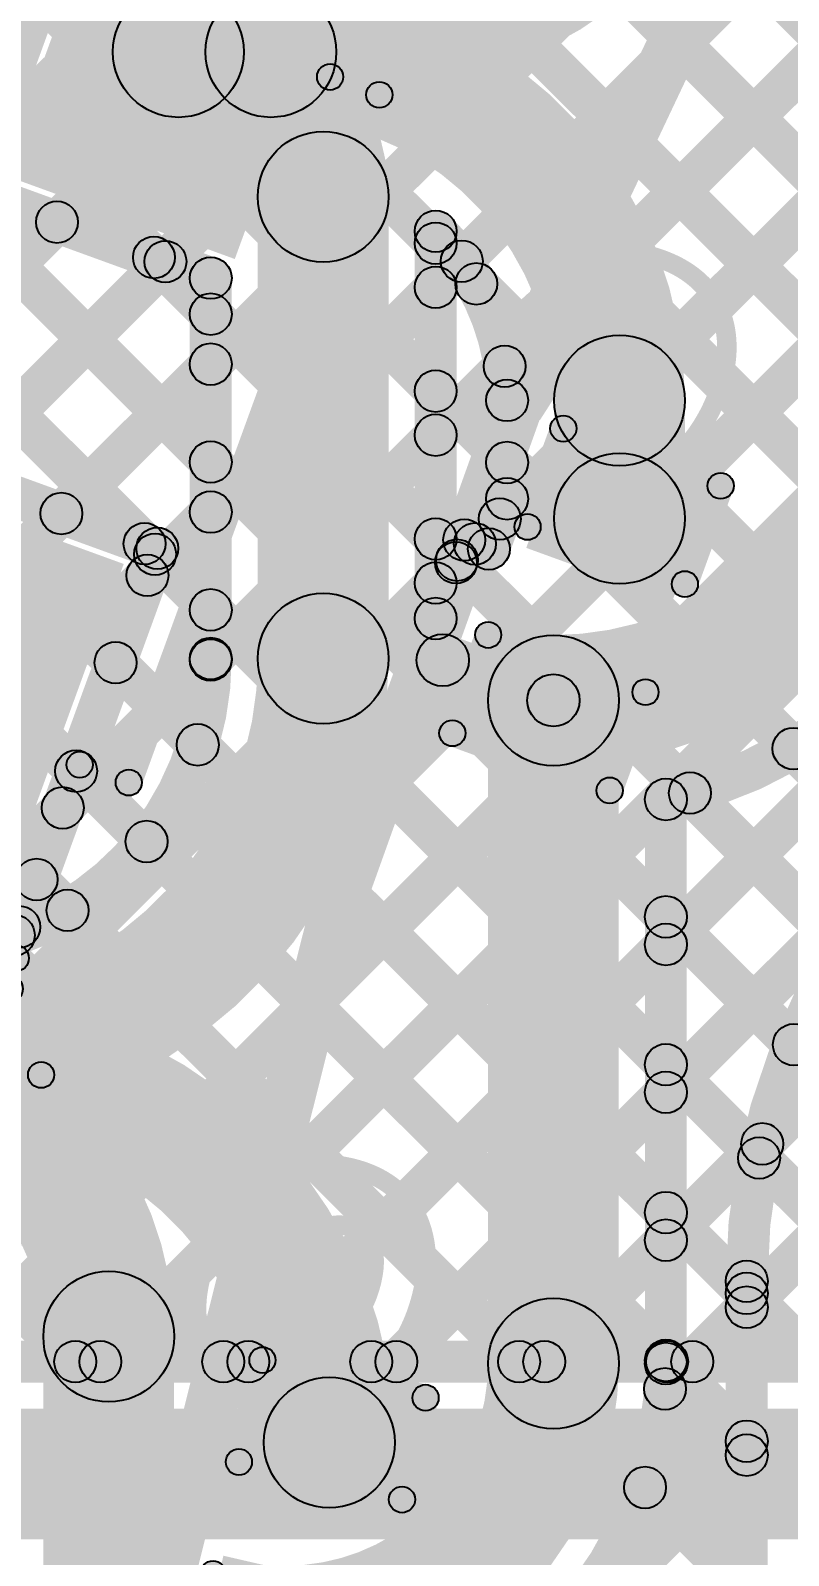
# Model space of a CAD drawing. Header units: millimetres. Extents: x -2.17 to 2.17, y -2.17 to 2.17.
# Drawn here: x -1.3089 to -1.1641, y 0.2578 to 0.5495 of the extents above; entities that cross this region are included whole.
import ezdxf

# ---------------------------------------------------------------- set-up
doc = ezdxf.new("R2010")
doc.units = ezdxf.units.MM
doc.header["$MEASUREMENT"] = 0
for name, color, linetype in [('BottomLayer', 5, 'Continuous'), ('BottomOverlay', 54, 'Continuous'), ('Mechanical2', 216, 'Continuous'), ('TopLayer', 1, 'Continuous'), ('TopOverlay', 2, 'Continuous'), ('TopPaste', 8, 'Continuous'), ('TopSolder', 216, 'Continuous')]:
    doc.layers.add(name, color=color, linetype=linetype)

# ---------------------------------------------------------------- blocks, each defined once
blk = doc.blocks.new('WS2812B_M____173')
at = {"layer": 'TopLayer'}
for points in [[(-0.09409, 0.05079), (-0.03504, 0.05079), (-0.03504, 0.01142), (-0.09409, 0.01142)], [(0.03504, 0.05079), (0.09409, 0.05079), (0.09409, 0.01142), (0.03504, 0.01142)], [(-0.09409, -0.01142), (-0.03504, -0.01142), (-0.03504, -0.05079), (-0.09409, -0.05079)], [(0.03504, -0.01142), (0.09409, -0.01142), (0.09409, -0.05079), (0.03504, -0.05079)]]:
    blk.add_hatch(color=1, dxfattribs=at).paths.add_polyline_path(points)
at = {"layer": 'TopOverlay'}
h = blk.add_hatch(color=2, dxfattribs=at)
edge = h.paths.add_edge_path()
edge.add_arc((-0.07, 0.07), 0.0025, 0, 360)
h = blk.add_hatch(color=2, dxfattribs=at)
edge = h.paths.add_edge_path()
edge.add_arc((-0.07, 0.07), 0.0025, 0, 360)
for points in [[(0.07, 0.0725), (0.07, 0.0675), (-0.07, 0.0675), (-0.07, 0.0725)], [(-0.0675, 0.06), (-0.0725, 0.06), (-0.0725, 0.07), (-0.0675, 0.07)], [(0.0725, 0.06), (0.0675, 0.06), (0.0675, 0.07), (0.0725, 0.07)], [(-0.0675, -0.07), (-0.0725, -0.07), (-0.0725, -0.06), (-0.0675, -0.06)], [(0.0725, -0.07), (0.0675, -0.07), (0.0675, -0.06), (0.0725, -0.06)], [(0.07, -0.0675), (0.07, -0.0725), (-0.07, -0.0725), (-0.07, -0.0675)]]:
    blk.add_hatch(color=2, dxfattribs=at).paths.add_polyline_path(points)
h = blk.add_hatch(color=2, dxfattribs=at)
edge = h.paths.add_edge_path()
edge.add_arc((0.07, 0.07), 0.0025, 0, 360)
h = blk.add_hatch(color=2, dxfattribs=at)
edge = h.paths.add_edge_path()
edge.add_arc((0.07, 0.07), 0.0025, 0, 360)
h = blk.add_hatch(color=2, dxfattribs=at)
edge = h.paths.add_edge_path()
edge.add_arc((-0.091, 0.061), 0.0025, 0, 360)
h = blk.add_hatch(color=2, dxfattribs=at)
edge = h.paths.add_edge_path()
edge.add_arc((-0.085, 0.061), 0.0025, 0, 360)
h = blk.add_hatch(color=2, dxfattribs=at)
edge = h.paths.add_edge_path()
edge.add_arc((-0.07, 0.06), 0.0025, 0, 360)
h = blk.add_hatch(color=2, dxfattribs=at)
edge = h.paths.add_edge_path()
edge.add_arc((0.07, 0.06), 0.0025, 0, 360)
h = blk.add_hatch(color=2, dxfattribs=at)
edge = h.paths.add_edge_path()
edge.add_arc((-0.07, -0.06), 0.0025, 0, 360)
h = blk.add_hatch(color=2, dxfattribs=at)
edge = h.paths.add_edge_path()
edge.add_arc((0.07, -0.06), 0.0025, 0, 360)
h = blk.add_hatch(color=2, dxfattribs=at)
edge = h.paths.add_edge_path()
edge.add_arc((-0.07, -0.07), 0.0025, 0, 360)
h = blk.add_hatch(color=2, dxfattribs=at)
edge = h.paths.add_edge_path()
edge.add_arc((-0.07, -0.07), 0.0025, 0, 360)
h = blk.add_hatch(color=2, dxfattribs=at)
edge = h.paths.add_edge_path()
edge.add_arc((0.07, -0.07), 0.0025, 0, 360)
h = blk.add_hatch(color=2, dxfattribs=at)
edge = h.paths.add_edge_path()
edge.add_arc((0.07, -0.07), 0.0025, 0, 360)
at = {"layer": 'TopPaste'}
for points in [[(-0.09409, 0.05079), (-0.03504, 0.05079), (-0.03504, 0.01142), (-0.09409, 0.01142)], [(0.03504, 0.05079), (0.09409, 0.05079), (0.09409, 0.01142), (0.03504, 0.01142)], [(-0.09409, -0.01142), (-0.03504, -0.01142), (-0.03504, -0.05079), (-0.09409, -0.05079)], [(0.03504, -0.01142), (0.09409, -0.01142), (0.09409, -0.05079), (0.03504, -0.05079)]]:
    blk.add_hatch(color=8, dxfattribs=at).paths.add_polyline_path(points)
at = {"layer": 'TopSolder'}
for points in [[(-0.09809, 0.05479), (-0.03104, 0.05479), (-0.03104, 0.00742), (-0.09809, 0.00742)], [(0.03104, 0.05479), (0.09809, 0.05479), (0.09809, 0.00742), (0.03104, 0.00742)], [(-0.09809, -0.00742), (-0.03104, -0.00742), (-0.03104, -0.05479), (-0.09809, -0.05479)], [(0.03104, -0.00742), (0.09809, -0.00742), (0.09809, -0.05479), (0.03104, -0.05479)]]:
    blk.add_hatch(color=216, dxfattribs=at).paths.add_polyline_path(points)
at = {"layer": 'TopOverlay', "const_width": 0.005}
blk.add_lwpolyline([(-0.085, 0.061, 1), (-0.091, 0.061, 1)], format="xyb", close=True, dxfattribs=at)
at = {"layer": 'TopOverlay'}
for centre in [(-0.07, 0.07), (-0.07, 0.07), (0.07, 0.07), (0.07, 0.07), (-0.091, 0.061), (-0.085, 0.061), (-0.07, 0.06), (0.07, 0.06), (-0.07, -0.06), (0.07, -0.06), (-0.07, -0.07), (-0.07, -0.07), (0.07, -0.07), (0.07, -0.07)]:
    blk.add_circle(centre, 0.0025, dxfattribs=at)
blk = doc.blocks.new('WS2812B_M____174')
at = {"layer": 'TopLayer'}
for points in [[(-0.09409, 0.05079), (-0.03504, 0.05079), (-0.03504, 0.01142), (-0.09409, 0.01142)], [(0.03504, 0.05079), (0.09409, 0.05079), (0.09409, 0.01142), (0.03504, 0.01142)], [(-0.09409, -0.01142), (-0.03504, -0.01142), (-0.03504, -0.05079), (-0.09409, -0.05079)], [(0.03504, -0.01142), (0.09409, -0.01142), (0.09409, -0.05079), (0.03504, -0.05079)]]:
    blk.add_hatch(color=1, dxfattribs=at).paths.add_polyline_path(points)
at = {"layer": 'TopOverlay'}
h = blk.add_hatch(color=2, dxfattribs=at)
edge = h.paths.add_edge_path()
edge.add_arc((-0.07, 0.07), 0.0025, 0, 360)
h = blk.add_hatch(color=2, dxfattribs=at)
edge = h.paths.add_edge_path()
edge.add_arc((-0.07, 0.07), 0.0025, 0, 360)
for points in [[(0.07, 0.0725), (0.07, 0.0675), (-0.07, 0.0675), (-0.07, 0.0725)], [(-0.0675, 0.06), (-0.0725, 0.06), (-0.0725, 0.07), (-0.0675, 0.07)], [(0.0725, 0.06), (0.0675, 0.06), (0.0675, 0.07), (0.0725, 0.07)], [(-0.0675, -0.07), (-0.0725, -0.07), (-0.0725, -0.06), (-0.0675, -0.06)], [(0.0725, -0.07), (0.0675, -0.07), (0.0675, -0.06), (0.0725, -0.06)], [(0.07, -0.0675), (0.07, -0.0725), (-0.07, -0.0725), (-0.07, -0.0675)]]:
    blk.add_hatch(color=2, dxfattribs=at).paths.add_polyline_path(points)
h = blk.add_hatch(color=2, dxfattribs=at)
edge = h.paths.add_edge_path()
edge.add_arc((0.07, 0.07), 0.0025, 0, 360)
h = blk.add_hatch(color=2, dxfattribs=at)
edge = h.paths.add_edge_path()
edge.add_arc((0.07, 0.07), 0.0025, 0, 360)
h = blk.add_hatch(color=2, dxfattribs=at)
edge = h.paths.add_edge_path()
edge.add_arc((-0.091, 0.061), 0.0025, 0, 360)
h = blk.add_hatch(color=2, dxfattribs=at)
edge = h.paths.add_edge_path()
edge.add_arc((-0.085, 0.061), 0.0025, 0, 360)
h = blk.add_hatch(color=2, dxfattribs=at)
edge = h.paths.add_edge_path()
edge.add_arc((-0.07, 0.06), 0.0025, 0, 360)
h = blk.add_hatch(color=2, dxfattribs=at)
edge = h.paths.add_edge_path()
edge.add_arc((0.07, 0.06), 0.0025, 0, 360)
h = blk.add_hatch(color=2, dxfattribs=at)
edge = h.paths.add_edge_path()
edge.add_arc((-0.07, -0.06), 0.0025, 0, 360)
h = blk.add_hatch(color=2, dxfattribs=at)
edge = h.paths.add_edge_path()
edge.add_arc((0.07, -0.06), 0.0025, 0, 360)
h = blk.add_hatch(color=2, dxfattribs=at)
edge = h.paths.add_edge_path()
edge.add_arc((-0.07, -0.07), 0.0025, 0, 360)
h = blk.add_hatch(color=2, dxfattribs=at)
edge = h.paths.add_edge_path()
edge.add_arc((-0.07, -0.07), 0.0025, 0, 360)
h = blk.add_hatch(color=2, dxfattribs=at)
edge = h.paths.add_edge_path()
edge.add_arc((0.07, -0.07), 0.0025, 0, 360)
h = blk.add_hatch(color=2, dxfattribs=at)
edge = h.paths.add_edge_path()
edge.add_arc((0.07, -0.07), 0.0025, 0, 360)
at = {"layer": 'TopPaste'}
for points in [[(-0.09409, 0.05079), (-0.03504, 0.05079), (-0.03504, 0.01142), (-0.09409, 0.01142)], [(0.03504, 0.05079), (0.09409, 0.05079), (0.09409, 0.01142), (0.03504, 0.01142)], [(-0.09409, -0.01142), (-0.03504, -0.01142), (-0.03504, -0.05079), (-0.09409, -0.05079)], [(0.03504, -0.01142), (0.09409, -0.01142), (0.09409, -0.05079), (0.03504, -0.05079)]]:
    blk.add_hatch(color=8, dxfattribs=at).paths.add_polyline_path(points)
at = {"layer": 'TopSolder'}
for points in [[(-0.09809, 0.05479), (-0.03104, 0.05479), (-0.03104, 0.00742), (-0.09809, 0.00742)], [(0.03104, 0.05479), (0.09809, 0.05479), (0.09809, 0.00742), (0.03104, 0.00742)], [(-0.09809, -0.00742), (-0.03104, -0.00742), (-0.03104, -0.05479), (-0.09809, -0.05479)], [(0.03104, -0.00742), (0.09809, -0.00742), (0.09809, -0.05479), (0.03104, -0.05479)]]:
    blk.add_hatch(color=216, dxfattribs=at).paths.add_polyline_path(points)
at = {"layer": 'TopOverlay', "const_width": 0.005}
blk.add_lwpolyline([(-0.085, 0.061, 1), (-0.091, 0.061, 1)], format="xyb", close=True, dxfattribs=at)
at = {"layer": 'TopOverlay'}
for centre in [(-0.07, 0.07), (-0.07, 0.07), (0.07, 0.07), (0.07, 0.07), (-0.091, 0.061), (-0.085, 0.061), (-0.07, 0.06), (0.07, 0.06), (-0.07, -0.06), (0.07, -0.06), (-0.07, -0.07), (-0.07, -0.07), (0.07, -0.07), (0.07, -0.07)]:
    blk.add_circle(centre, 0.0025, dxfattribs=at)
blk = doc.blocks.new('C__0402_347')
at = {"layer": 'TopLayer'}
for points in [[(-0.0275, -0.0125), (-0.0275, 0.0125), (-0.0095, 0.0125), (-0.0095, -0.0125)], [(0.0095, -0.0125), (0.0095, 0.0125), (0.0275, 0.0125), (0.0275, -0.0125)]]:
    blk.add_hatch(color=1, dxfattribs=at).paths.add_polyline_path(points)
at = {"layer": 'TopOverlay'}
h = blk.add_hatch(color=2, dxfattribs=at)
edge = h.paths.add_edge_path()
edge.add_arc((-0.031, 0.016), 0.0025, 0, 360)
h = blk.add_hatch(color=2, dxfattribs=at)
edge = h.paths.add_edge_path()
edge.add_arc((-0.031, 0.016), 0.0025, 0, 360)
for points in [[(-0.031, 0.0135), (-0.031, 0.0185), (-0.011, 0.0185), (-0.011, 0.0135)], [(0.011, 0.0135), (0.011, 0.0185), (0.031, 0.0185), (0.031, 0.0135)], [(-0.0335, 0.016), (-0.0285, 0.016), (-0.0285, -0.016), (-0.0335, -0.016)], [(0.0285, 0.016), (0.0335, 0.016), (0.0335, -0.016), (0.0285, -0.016)], [(-0.031, -0.0185), (-0.031, -0.0135), (-0.011, -0.0135), (-0.011, -0.0185)], [(0.011, -0.0185), (0.011, -0.0135), (0.031, -0.0135), (0.031, -0.0185)]]:
    blk.add_hatch(color=2, dxfattribs=at).paths.add_polyline_path(points)
h = blk.add_hatch(color=2, dxfattribs=at)
edge = h.paths.add_edge_path()
edge.add_arc((-0.011, 0.016), 0.0025, 0, 360)
h = blk.add_hatch(color=2, dxfattribs=at)
edge = h.paths.add_edge_path()
edge.add_arc((0.011, 0.016), 0.0025, 0, 360)
h = blk.add_hatch(color=2, dxfattribs=at)
edge = h.paths.add_edge_path()
edge.add_arc((0.031, 0.016), 0.0025, 0, 360)
h = blk.add_hatch(color=2, dxfattribs=at)
edge = h.paths.add_edge_path()
edge.add_arc((0.031, 0.016), 0.0025, 0, 360)
h = blk.add_hatch(color=2, dxfattribs=at)
edge = h.paths.add_edge_path()
edge.add_arc((-0.031, -0.016), 0.0025, 0, 360)
h = blk.add_hatch(color=2, dxfattribs=at)
edge = h.paths.add_edge_path()
edge.add_arc((-0.031, -0.016), 0.0025, 0, 360)
h = blk.add_hatch(color=2, dxfattribs=at)
edge = h.paths.add_edge_path()
edge.add_arc((-0.011, -0.016), 0.0025, 0, 360)
h = blk.add_hatch(color=2, dxfattribs=at)
edge = h.paths.add_edge_path()
edge.add_arc((0.011, -0.016), 0.0025, 0, 360)
h = blk.add_hatch(color=2, dxfattribs=at)
edge = h.paths.add_edge_path()
edge.add_arc((0.031, -0.016), 0.0025, 0, 360)
h = blk.add_hatch(color=2, dxfattribs=at)
edge = h.paths.add_edge_path()
edge.add_arc((0.031, -0.016), 0.0025, 0, 360)
at = {"layer": 'TopPaste'}
for points in [[(-0.0275, -0.0125), (-0.0275, 0.0125), (-0.0095, 0.0125), (-0.0095, -0.0125)], [(0.0095, -0.0125), (0.0095, 0.0125), (0.0275, 0.0125), (0.0275, -0.0125)]]:
    blk.add_hatch(color=8, dxfattribs=at).paths.add_polyline_path(points)
at = {"layer": 'TopSolder'}
for points in [[(-0.02986, -0.01486), (-0.02986, 0.01486), (-0.00714, 0.01486), (-0.00714, -0.01486)], [(0.00714, -0.01486), (0.00714, 0.01486), (0.02986, 0.01486), (0.02986, -0.01486)]]:
    blk.add_hatch(color=216, dxfattribs=at).paths.add_polyline_path(points)
at = {"layer": 'TopOverlay'}
for centre in [(-0.031, 0.016), (-0.031, 0.016), (-0.011, 0.016), (0.011, 0.016), (0.031, 0.016), (0.031, 0.016), (-0.031, -0.016), (-0.031, -0.016), (-0.011, -0.016), (0.011, -0.016), (0.031, -0.016), (0.031, -0.016)]:
    blk.add_circle(centre, 0.0025, dxfattribs=at)
blk = doc.blocks.new('C__0402_348')
at = {"layer": 'TopLayer'}
for points in [[(-0.0275, -0.0125), (-0.0275, 0.0125), (-0.0095, 0.0125), (-0.0095, -0.0125)], [(0.0095, -0.0125), (0.0095, 0.0125), (0.0275, 0.0125), (0.0275, -0.0125)]]:
    blk.add_hatch(color=1, dxfattribs=at).paths.add_polyline_path(points)
at = {"layer": 'TopOverlay'}
h = blk.add_hatch(color=2, dxfattribs=at)
edge = h.paths.add_edge_path()
edge.add_arc((-0.031, 0.016), 0.0025, 0, 360)
h = blk.add_hatch(color=2, dxfattribs=at)
edge = h.paths.add_edge_path()
edge.add_arc((-0.031, 0.016), 0.0025, 0, 360)
for points in [[(-0.031, 0.0135), (-0.031, 0.0185), (-0.011, 0.0185), (-0.011, 0.0135)], [(0.011, 0.0135), (0.011, 0.0185), (0.031, 0.0185), (0.031, 0.0135)], [(-0.0335, 0.016), (-0.0285, 0.016), (-0.0285, -0.016), (-0.0335, -0.016)], [(0.0285, 0.016), (0.0335, 0.016), (0.0335, -0.016), (0.0285, -0.016)], [(-0.031, -0.0185), (-0.031, -0.0135), (-0.011, -0.0135), (-0.011, -0.0185)], [(0.011, -0.0185), (0.011, -0.0135), (0.031, -0.0135), (0.031, -0.0185)]]:
    blk.add_hatch(color=2, dxfattribs=at).paths.add_polyline_path(points)
h = blk.add_hatch(color=2, dxfattribs=at)
edge = h.paths.add_edge_path()
edge.add_arc((-0.011, 0.016), 0.0025, 0, 360)
h = blk.add_hatch(color=2, dxfattribs=at)
edge = h.paths.add_edge_path()
edge.add_arc((0.011, 0.016), 0.0025, 0, 360)
h = blk.add_hatch(color=2, dxfattribs=at)
edge = h.paths.add_edge_path()
edge.add_arc((0.031, 0.016), 0.0025, 0, 360)
h = blk.add_hatch(color=2, dxfattribs=at)
edge = h.paths.add_edge_path()
edge.add_arc((0.031, 0.016), 0.0025, 0, 360)
h = blk.add_hatch(color=2, dxfattribs=at)
edge = h.paths.add_edge_path()
edge.add_arc((-0.031, -0.016), 0.0025, 0, 360)
h = blk.add_hatch(color=2, dxfattribs=at)
edge = h.paths.add_edge_path()
edge.add_arc((-0.031, -0.016), 0.0025, 0, 360)
h = blk.add_hatch(color=2, dxfattribs=at)
edge = h.paths.add_edge_path()
edge.add_arc((-0.011, -0.016), 0.0025, 0, 360)
h = blk.add_hatch(color=2, dxfattribs=at)
edge = h.paths.add_edge_path()
edge.add_arc((0.011, -0.016), 0.0025, 0, 360)
h = blk.add_hatch(color=2, dxfattribs=at)
edge = h.paths.add_edge_path()
edge.add_arc((0.031, -0.016), 0.0025, 0, 360)
h = blk.add_hatch(color=2, dxfattribs=at)
edge = h.paths.add_edge_path()
edge.add_arc((0.031, -0.016), 0.0025, 0, 360)
at = {"layer": 'TopPaste'}
for points in [[(-0.0275, -0.0125), (-0.0275, 0.0125), (-0.0095, 0.0125), (-0.0095, -0.0125)], [(0.0095, -0.0125), (0.0095, 0.0125), (0.0275, 0.0125), (0.0275, -0.0125)]]:
    blk.add_hatch(color=8, dxfattribs=at).paths.add_polyline_path(points)
at = {"layer": 'TopSolder'}
for points in [[(-0.02986, -0.01486), (-0.02986, 0.01486), (-0.00714, 0.01486), (-0.00714, -0.01486)], [(0.00714, -0.01486), (0.00714, 0.01486), (0.02986, 0.01486), (0.02986, -0.01486)]]:
    blk.add_hatch(color=216, dxfattribs=at).paths.add_polyline_path(points)
at = {"layer": 'TopOverlay'}
for centre in [(-0.031, 0.016), (-0.031, 0.016), (-0.011, 0.016), (0.011, 0.016), (0.031, 0.016), (0.031, 0.016), (-0.031, -0.016), (-0.031, -0.016), (-0.011, -0.016), (0.011, -0.016), (0.031, -0.016), (0.031, -0.016)]:
    blk.add_circle(centre, 0.0025, dxfattribs=at)

msp = doc.modelspace()

# ---------------------------------------------------------------- hatches: boundary and pattern name
at = {"layer": 'BottomLayer'}
for points in [[(-1.46248, 0.29206), (-1.46813, 0.29772), (-0.13579, 1.63006), (-0.13014, 1.6244)], [(-1.43419, 0.29206), (-1.43985, 0.29772), (-0.13579, 1.60177), (-0.13014, 1.59612)], [(-1.40591, 0.29206), (-1.41156, 0.29772), (-0.13579, 1.57349), (-0.13014, 1.56783)], [(-1.37762, 0.29206), (-1.38328, 0.29772), (-0.13579, 1.5452), (-0.13014, 1.53955)], [(-1.34934, 0.29206), (-1.355, 0.29772), (-0.13777, 1.51494), (-0.13211, 1.50929)], [(-1.32105, 0.29206), (-1.32671, 0.29772), (-0.13526, 1.48917), (-0.1296, 1.48351)], [(-1.26449, 0.29206), (-1.27014, 0.29772), (-0.08514, 1.48272), (-0.07949, 1.47706)], [(-1.2362, 0.29206), (-1.24186, 0.29772), (-0.05686, 1.48272), (-0.0512, 1.47706)], [(-1.20792, 0.29206), (-1.21357, 0.29772), (-0.02857, 1.48272), (-0.02292, 1.47706)], [(-1.17963, 0.29206), (-1.18529, 0.29772), (-0.00029, 1.48272), (0.00537, 1.47706)], [(-1.29277, 0.29206), (-1.29843, 0.29772), (-0.11753, 1.47861), (-0.11188, 1.47295)], [(-1.54733, 0.29206), (-1.55299, 0.29772), (-0.70733, 1.14337), (-0.70167, 1.13772)], [(-1.71716, 1.10198), (-1.7115, 1.10763), (-0.90159, 0.29772), (-0.90725, 0.29206)], [(-1.72741, 1.08394), (-1.72176, 1.0896), (-0.92987, 0.29772), (-0.93553, 0.29206)], [(-1.51904, 0.29206), (-1.5247, 0.29772), (-0.73626, 1.08616), (-0.73061, 1.0805)], [(-1.49076, 0.29206), (-1.49642, 0.29772), (-0.71841, 1.07573), (-0.71275, 1.07007)], [(-1.73767, 1.06591), (-1.73201, 1.07157), (-0.95816, 0.29772), (-0.96382, 0.29206)], [(-1.74792, 1.04788), (-1.74226, 1.05354), (-0.98644, 0.29772), (-0.9921, 0.29206)], [(-1.75817, 1.02985), (-1.75251, 1.0355), (-1.01473, 0.29772), (-1.02038, 0.29206)], [(-1.76842, 1.01181), (-1.76276, 1.01747), (-1.04301, 0.29772), (-1.04867, 0.29206)], [(-1.77867, 0.99378), (-1.77302, 0.99944), (-1.0713, 0.29772), (-1.07695, 0.29206)], [(-1.78893, 0.97575), (-1.78327, 0.98141), (-1.09958, 0.29772), (-1.10524, 0.29206)], [(-1.79918, 0.95772), (-1.79352, 0.96337), (-1.12786, 0.29772), (-1.13352, 0.29206)], [(-1.80943, 0.93968), (-1.80377, 0.94534), (-1.15615, 0.29772), (-1.16181, 0.29206)], [(-1.81968, 0.92165), (-1.81402, 0.92731), (-1.18443, 0.29772), (-1.19009, 0.29206)], [(-1.82967, 0.90335), (-1.82401, 0.90901), (-1.21272, 0.29772), (-1.21837, 0.29206)], [(-1.83839, 0.88379), (-1.83273, 0.88945), (-1.241, 0.29772), (-1.24666, 0.29206)], [(-1.84712, 0.86424), (-1.84146, 0.86989), (-1.26929, 0.29772), (-1.27494, 0.29206)], [(-1.85584, 0.84468), (-1.85019, 0.85033), (-1.29757, 0.29772), (-1.30323, 0.29206)], [(-2.02092, 0.29089), (-2.02092, 0.29889), (-0.734, 0.29889), (-0.734, 0.29089)], [(-2.022, 0.26089), (-2.022, 0.28589), (-0.72739, 0.28589), (-0.72739, 0.26089)]]:
    msp.add_hatch(color=5, dxfattribs=at).paths.add_polyline_path(points)
h = msp.add_hatch(color=5, dxfattribs=at)
edge = h.paths.add_edge_path()
edge.add_arc((-1.3004, 0.29489), 0.004, 0, 360)
h = msp.add_hatch(color=5, dxfattribs=at)
edge = h.paths.add_edge_path()
edge.add_arc((-1.2956, 0.29489), 0.004, 0, 360)
h = msp.add_hatch(color=5, dxfattribs=at)
edge = h.paths.add_edge_path()
edge.add_arc((-1.27211, 0.29489), 0.004, 0, 360)
h = msp.add_hatch(color=5, dxfattribs=at)
edge = h.paths.add_edge_path()
edge.add_arc((-1.26731, 0.29489), 0.004, 0, 360)
h = msp.add_hatch(color=5, dxfattribs=at)
edge = h.paths.add_edge_path()
edge.add_arc((-1.24383, 0.29489), 0.004, 0, 360)
h = msp.add_hatch(color=5, dxfattribs=at)
edge = h.paths.add_edge_path()
edge.add_arc((-1.23903, 0.29489), 0.004, 0, 360)
h = msp.add_hatch(color=5, dxfattribs=at)
edge = h.paths.add_edge_path()
edge.add_arc((-1.21555, 0.29489), 0.004, 0, 360)
h = msp.add_hatch(color=5, dxfattribs=at)
edge = h.paths.add_edge_path()
edge.add_arc((-1.21075, 0.29489), 0.004, 0, 360)
h = msp.add_hatch(color=5, dxfattribs=at)
edge = h.paths.add_edge_path()
edge.add_arc((-1.18726, 0.29489), 0.004, 0, 360)
h = msp.add_hatch(color=5, dxfattribs=at)
edge = h.paths.add_edge_path()
edge.add_arc((-1.18246, 0.29489), 0.004, 0, 360)
at = {"layer": 'TopLayer'}
for points in [[(-1.31706, 0.51766), (-1.32458, 0.5204), (-1.30627, 0.57071), (-1.29875, 0.56797)], [(-1.28069, 0.53292), (-1.28069, 0.55792), (-1.263, 0.55792), (-1.263, 0.53292)], [(-1.37713, 0.53567), (-1.37147, 0.54132), (-1.28433, 0.45419), (-1.28999, 0.44853)], [(-1.33266, 0.51948), (-1.327, 0.52514), (-1.27167, 0.46981), (-1.27733, 0.46415)], [(-1.32219, 0.51527), (-1.31945, 0.52279), (-1.27313, 0.50593), (-1.27587, 0.49841)], [(-1.2405, 0.42939), (-1.2655, 0.42939), (-1.2655, 0.51773), (-1.2405, 0.51773)], [(-1.3378, 0.47331), (-1.34345, 0.47897), (-1.30672, 0.5157), (-1.30106, 0.51004)], [(-1.2275, 0.43705), (-1.2355, 0.43705), (-1.2355, 0.51112), (-1.2275, 0.51112)], [(-1.23433, 0.50601), (-1.22867, 0.51166), (-1.22091, 0.5039), (-1.22656, 0.49824)], [(-1.32096, 0.46186), (-1.32662, 0.46752), (-1.28598, 0.50815), (-1.28033, 0.50249)], [(-1.28819, 0.5033), (-1.28253, 0.50895), (-1.27167, 0.49809), (-1.27733, 0.49244)], [(-1.22867, 0.49758), (-1.23433, 0.50324), (-1.22935, 0.50821), (-1.22369, 0.50256)], [(-1.2705, 0.42939), (-1.2785, 0.42939), (-1.2785, 0.50217), (-1.2705, 0.50217)], [(-1.18467, 0.37188), (-1.19033, 0.37753), (-1.07019, 0.49767), (-1.06453, 0.49202)], [(-1.30022, 0.45431), (-1.30588, 0.45997), (-1.27733, 0.48852), (-1.27167, 0.48287)], [(-1.22867, 0.4693), (-1.23433, 0.47495), (-1.22115, 0.48813), (-1.21549, 0.48248)], [(-1.23433, 0.47772), (-1.22867, 0.48338), (-1.21502, 0.46972), (-1.22067, 0.46407)], [(-1.21385, 0.45995), (-1.22185, 0.45995), (-1.22185, 0.47877), (-1.21385, 0.47877)], [(-1.18385, 0.45616), (-1.20885, 0.45616), (-1.20885, 0.47877), (-1.18385, 0.47877)], [(-1.33985, 0.46628), (-1.33711, 0.4738), (-1.28336, 0.45423), (-1.28609, 0.44671)], [(-1.18467, 0.34359), (-1.19033, 0.34925), (-1.07019, 0.46939), (-1.06453, 0.46373)], [(-1.21758, 0.44899), (-1.2251, 0.45172), (-1.2216, 0.46132), (-1.21409, 0.45858)], [(-1.28378, 0.44248), (-1.28943, 0.44813), (-1.27733, 0.46024), (-1.27167, 0.45458)], [(-1.22118, 0.4485), (-1.22684, 0.45416), (-1.22208, 0.45892), (-1.21642, 0.45326)], [(-1.23433, 0.44944), (-1.22867, 0.45509), (-1.22461, 0.45103), (-1.23027, 0.44538)], [(-1.2274, 0.44831), (-1.22467, 0.45582), (-1.21997, 0.45411), (-1.2227, 0.4466)], [(-1.28797, 0.44651), (-1.28231, 0.45216), (-1.27167, 0.44153), (-1.27733, 0.43587)], [(-1.22774, 0.43568), (-1.23526, 0.43842), (-1.22979, 0.45343), (-1.22228, 0.4507)], [(-1.22479, 0.4449), (-1.23044, 0.45055), (-1.22684, 0.45416), (-1.22118, 0.4485)], [(-1.30732, 0.3767), (-1.31484, 0.37943), (-1.28848, 0.45184), (-1.28097, 0.4491)], [(-1.22867, 0.44101), (-1.23433, 0.44667), (-1.23044, 0.45055), (-1.22479, 0.4449)], [(-1.29996, 0.39801), (-1.30562, 0.40366), (-1.27733, 0.43195), (-1.27167, 0.4263)], [(-1.23185, 0.42439), (-1.22843, 0.43378), (-1.20729, 0.42609), (-1.21071, 0.41669)], [(-1.29551, 0.42577), (-1.28986, 0.43143), (-1.27415, 0.41572), (-1.27981, 0.41007)], [(-1.1965, 0.29453), (-1.2215, 0.29453), (-1.2215, 0.42139), (-1.1965, 0.42139)], [(-1.16595, 0.40934), (-1.16029, 0.415), (-1.13823, 0.39293), (-1.14388, 0.38727)], [(-1.30306, 0.40503), (-1.2974, 0.41069), (-1.28394, 0.39722), (-1.28959, 0.39157)], [(-1.18574, 0.40085), (-1.18008, 0.4065), (-1.15051, 0.37694), (-1.15617, 0.37128)], [(-1.1835, 0.29453), (-1.1915, 0.29453), (-1.1915, 0.40244), (-1.1835, 0.40244)], [(-1.31061, 0.3843), (-1.30495, 0.38995), (-1.29905, 0.38405), (-1.30471, 0.3784)], [(-1.19033, 0.37715), (-1.18467, 0.38281), (-1.16022, 0.35835), (-1.16587, 0.3527)], [(-1.19033, 0.34887), (-1.18467, 0.35453), (-1.16684, 0.33669), (-1.17249, 0.33103)], [(-1.18467, 0.31531), (-1.19033, 0.32096), (-1.17191, 0.33938), (-1.16626, 0.33372)], [(-1.19033, 0.32058), (-1.18467, 0.32624), (-1.16921, 0.31078), (-1.17487, 0.30513)], [(-1.16804, 0.24319), (-1.17604, 0.24319), (-1.17604, 0.31027), (-1.16804, 0.31027)], [(-1.18483, 0.28686), (-1.19049, 0.29252), (-1.17487, 0.30814), (-1.16921, 0.30248)], [(-1.2815, 0.23831), (-1.3065, 0.23831), (-1.3065, 0.29969), (-1.2815, 0.29969)], [(-1.19033, 0.2923), (-1.18467, 0.29796), (-1.16921, 0.2825), (-1.17487, 0.27684)], [(-1.20717, 0.23624), (-1.21283, 0.24189), (-1.17487, 0.27985), (-1.16921, 0.2742)], [(-1.1943, 0.26799), (-1.18865, 0.27365), (-1.16921, 0.25421), (-1.17487, 0.24856)]]:
    msp.add_hatch(color=1, dxfattribs=at).paths.add_polyline_path(points)
h = msp.add_hatch(color=1, dxfattribs=at)
edge = h.paths.add_edge_path()
edge.add_arc((-1.28069, 0.54542), 0.0125, 0, 360)
h = msp.add_hatch(color=1, dxfattribs=at)
edge = h.paths.add_edge_path()
edge.add_arc((-1.28069, 0.54542), 0.0125, 0, 360)
h = msp.add_hatch(color=1, dxfattribs=at)
edge = h.paths.add_edge_path()
edge.add_arc((-1.263, 0.54542), 0.0125, 0, 360)
h = msp.add_hatch(color=1, dxfattribs=at)
edge = h.paths.add_edge_path()
edge.add_arc((-1.263, 0.54542), 0.0125, 0, 360)
h = msp.add_hatch(color=1, dxfattribs=at)
edge = h.paths.add_edge_path()
edge.add_arc((-1.263, 0.54542), 0.0125, 0, 360)
h = msp.add_hatch(color=1, dxfattribs=at)
edge = h.paths.add_edge_path()
edge.add_arc((-1.253, 0.51773), 0.0125, 0, 360)
h = msp.add_hatch(color=1, dxfattribs=at)
edge = h.paths.add_edge_path()
edge.add_arc((-1.253, 0.51773), 0.0125, 0, 360)
h = msp.add_hatch(color=1, dxfattribs=at)
edge = h.paths.add_edge_path()
edge.add_arc((-1.30389, 0.51287), 0.004, 0, 360)
h = msp.add_hatch(color=1, dxfattribs=at)
edge = h.paths.add_edge_path()
edge.add_arc((-1.2315, 0.51112), 0.004, 0, 360)
h = msp.add_hatch(color=1, dxfattribs=at)
edge = h.paths.add_edge_path()
edge.add_arc((-1.2315, 0.51112), 0.004, 0, 360)
h = msp.add_hatch(color=1, dxfattribs=at)
edge = h.paths.add_edge_path()
edge.add_arc((-1.2315, 0.50883), 0.004, 0, 360)
h = msp.add_hatch(color=1, dxfattribs=at)
edge = h.paths.add_edge_path()
edge.add_arc((-1.28536, 0.50612), 0.004, 0, 360)
h = msp.add_hatch(color=1, dxfattribs=at)
edge = h.paths.add_edge_path()
edge.add_arc((-1.28316, 0.50532), 0.004, 0, 360)
h = msp.add_hatch(color=1, dxfattribs=at)
edge = h.paths.add_edge_path()
edge.add_arc((-1.22652, 0.50539), 0.004, 0, 360)
h = msp.add_hatch(color=1, dxfattribs=at)
edge = h.paths.add_edge_path()
edge.add_arc((-1.2745, 0.50217), 0.004, 0, 360)
h = msp.add_hatch(color=1, dxfattribs=at)
edge = h.paths.add_edge_path()
edge.add_arc((-1.2745, 0.50217), 0.004, 0, 360)
h = msp.add_hatch(color=1, dxfattribs=at)
edge = h.paths.add_edge_path()
edge.add_arc((-1.22374, 0.50107), 0.004, 0, 360)
h = msp.add_hatch(color=1, dxfattribs=at)
edge = h.paths.add_edge_path()
edge.add_arc((-1.2315, 0.50041), 0.004, 0, 360)
h = msp.add_hatch(color=1, dxfattribs=at)
edge = h.paths.add_edge_path()
edge.add_arc((-1.2745, 0.49527), 0.004, 0, 360)
h = msp.add_hatch(color=1, dxfattribs=at)
edge = h.paths.add_edge_path()
edge.add_arc((-1.19635, 0.47877), 0.0125, 0, 360)
h = msp.add_hatch(color=1, dxfattribs=at)
edge = h.paths.add_edge_path()
edge.add_arc((-1.19635, 0.47877), 0.0125, 0, 360)
h = msp.add_hatch(color=1, dxfattribs=at)
edge = h.paths.add_edge_path()
edge.add_arc((-1.2745, 0.48569), 0.004, 0, 360)
h = msp.add_hatch(color=1, dxfattribs=at)
edge = h.paths.add_edge_path()
edge.add_arc((-1.21832, 0.4853), 0.004, 0, 360)
h = msp.add_hatch(color=1, dxfattribs=at)
edge = h.paths.add_edge_path()
edge.add_arc((-1.2315, 0.48055), 0.004, 0, 360)
h = msp.add_hatch(color=1, dxfattribs=at)
edge = h.paths.add_edge_path()
edge.add_arc((-1.21785, 0.47877), 0.004, 0, 360)
h = msp.add_hatch(color=1, dxfattribs=at)
edge = h.paths.add_edge_path()
edge.add_arc((-1.21785, 0.47877), 0.004, 0, 360)
h = msp.add_hatch(color=1, dxfattribs=at)
edge = h.paths.add_edge_path()
edge.add_arc((-1.2315, 0.47213), 0.004, 0, 360)
h = msp.add_hatch(color=1, dxfattribs=at)
edge = h.paths.add_edge_path()
edge.add_arc((-1.2745, 0.46698), 0.004, 0, 360)
h = msp.add_hatch(color=1, dxfattribs=at)
edge = h.paths.add_edge_path()
edge.add_arc((-1.21785, 0.46689), 0.004, 0, 360)
h = msp.add_hatch(color=1, dxfattribs=at)
edge = h.paths.add_edge_path()
edge.add_arc((-1.19635, 0.45616), 0.0125, 0, 360)
h = msp.add_hatch(color=1, dxfattribs=at)
edge = h.paths.add_edge_path()
edge.add_arc((-1.21785, 0.45995), 0.004, 0, 360)
h = msp.add_hatch(color=1, dxfattribs=at)
edge = h.paths.add_edge_path()
edge.add_arc((-1.21785, 0.45995), 0.004, 0, 360)
h = msp.add_hatch(color=1, dxfattribs=at)
edge = h.paths.add_edge_path()
edge.add_arc((-1.30305, 0.45714), 0.004, 0, 360)
h = msp.add_hatch(color=1, dxfattribs=at)
edge = h.paths.add_edge_path()
edge.add_arc((-1.2745, 0.45741), 0.004, 0, 360)
h = msp.add_hatch(color=1, dxfattribs=at)
edge = h.paths.add_edge_path()
edge.add_arc((-1.21925, 0.45609), 0.004, 0, 360)
h = msp.add_hatch(color=1, dxfattribs=at)
edge = h.paths.add_edge_path()
edge.add_arc((-1.28716, 0.45136), 0.004, 0, 360)
h = msp.add_hatch(color=1, dxfattribs=at)
edge = h.paths.add_edge_path()
edge.add_arc((-1.2315, 0.45227), 0.004, 0, 360)
h = msp.add_hatch(color=1, dxfattribs=at)
edge = h.paths.add_edge_path()
edge.add_arc((-1.22604, 0.45207), 0.004, 0, 360)
h = msp.add_hatch(color=1, dxfattribs=at)
edge = h.paths.add_edge_path()
edge.add_arc((-1.22604, 0.45207), 0.004, 0, 360)
h = msp.add_hatch(color=1, dxfattribs=at)
edge = h.paths.add_edge_path()
edge.add_arc((-1.22401, 0.45133), 0.004, 0, 360)
h = msp.add_hatch(color=1, dxfattribs=at)
edge = h.paths.add_edge_path()
edge.add_arc((-1.22401, 0.45133), 0.004, 0, 360)
h = msp.add_hatch(color=1, dxfattribs=at)
edge = h.paths.add_edge_path()
edge.add_arc((-1.28514, 0.44933), 0.004, 0, 360)
h = msp.add_hatch(color=1, dxfattribs=at)
edge = h.paths.add_edge_path()
edge.add_arc((-1.28472, 0.45047), 0.004, 0, 360)
h = msp.add_hatch(color=1, dxfattribs=at)
edge = h.paths.add_edge_path()
edge.add_arc((-1.28472, 0.45047), 0.004, 0, 360)
h = msp.add_hatch(color=1, dxfattribs=at)
edge = h.paths.add_edge_path()
edge.add_arc((-1.22744, 0.44821), 0.004, 0, 360)
h = msp.add_hatch(color=1, dxfattribs=at)
edge = h.paths.add_edge_path()
edge.add_arc((-1.22134, 0.45036), 0.004, 0, 360)
h = msp.add_hatch(color=1, dxfattribs=at)
edge = h.paths.add_edge_path()
edge.add_arc((-1.22134, 0.45036), 0.004, 0, 360)
h = msp.add_hatch(color=1, dxfattribs=at)
edge = h.paths.add_edge_path()
edge.add_arc((-1.2866, 0.4453), 0.004, 0, 360)
h = msp.add_hatch(color=1, dxfattribs=at)
edge = h.paths.add_edge_path()
edge.add_arc((-1.22762, 0.44773), 0.004, 0, 360)
h = msp.add_hatch(color=1, dxfattribs=at)
edge = h.paths.add_edge_path()
edge.add_arc((-1.22762, 0.44773), 0.004, 0, 360)
h = msp.add_hatch(color=1, dxfattribs=at)
edge = h.paths.add_edge_path()
edge.add_arc((-1.2315, 0.44384), 0.004, 0, 360)
h = msp.add_hatch(color=1, dxfattribs=at)
edge = h.paths.add_edge_path()
edge.add_arc((-1.2745, 0.4387), 0.004, 0, 360)
h = msp.add_hatch(color=1, dxfattribs=at)
edge = h.paths.add_edge_path()
edge.add_arc((-1.253, 0.42939), 0.0125, 0, 360)
h = msp.add_hatch(color=1, dxfattribs=at)
edge = h.paths.add_edge_path()
edge.add_arc((-1.253, 0.42939), 0.0125, 0, 360)
h = msp.add_hatch(color=1, dxfattribs=at)
edge = h.paths.add_edge_path()
edge.add_arc((-1.2315, 0.43705), 0.004, 0, 360)
h = msp.add_hatch(color=1, dxfattribs=at)
edge = h.paths.add_edge_path()
edge.add_arc((-1.2315, 0.43705), 0.004, 0, 360)
h = msp.add_hatch(color=1, dxfattribs=at)
edge = h.paths.add_edge_path()
edge.add_arc((-1.29269, 0.4286), 0.004, 0, 360)
h = msp.add_hatch(color=1, dxfattribs=at)
edge = h.paths.add_edge_path()
edge.add_arc((-1.2745, 0.42939), 0.004, 0, 360)
h = msp.add_hatch(color=1, dxfattribs=at)
edge = h.paths.add_edge_path()
edge.add_arc((-1.2745, 0.42939), 0.004, 0, 360)
h = msp.add_hatch(color=1, dxfattribs=at)
edge = h.paths.add_edge_path()
edge.add_arc((-1.2745, 0.42912), 0.004, 0, 360)
h = msp.add_hatch(color=1, dxfattribs=at)
edge = h.paths.add_edge_path()
edge.add_arc((-1.23014, 0.42908), 0.005, 0, 360)
h = msp.add_hatch(color=1, dxfattribs=at)
edge = h.paths.add_edge_path()
edge.add_arc((-1.209, 0.42139), 0.0125, 0, 360)
h = msp.add_hatch(color=1, dxfattribs=at)
edge = h.paths.add_edge_path()
edge.add_arc((-1.209, 0.42139), 0.0125, 0, 360)
h = msp.add_hatch(color=1, dxfattribs=at)
edge = h.paths.add_edge_path()
edge.add_arc((-1.209, 0.42139), 0.005, 0, 360)
h = msp.add_hatch(color=1, dxfattribs=at)
edge = h.paths.add_edge_path()
edge.add_arc((-1.27698, 0.41289), 0.004, 0, 360)
h = msp.add_hatch(color=1, dxfattribs=at)
edge = h.paths.add_edge_path()
edge.add_arc((-1.16312, 0.41217), 0.004, 0, 360)
h = msp.add_hatch(color=1, dxfattribs=at)
edge = h.paths.add_edge_path()
edge.add_arc((-1.30023, 0.40786), 0.004, 0, 360)
h = msp.add_hatch(color=1, dxfattribs=at)
edge = h.paths.add_edge_path()
edge.add_arc((-1.1875, 0.40244), 0.004, 0, 360)
h = msp.add_hatch(color=1, dxfattribs=at)
edge = h.paths.add_edge_path()
edge.add_arc((-1.1875, 0.40244), 0.004, 0, 360)
h = msp.add_hatch(color=1, dxfattribs=at)
edge = h.paths.add_edge_path()
edge.add_arc((-1.18291, 0.40367), 0.004, 0, 360)
h = msp.add_hatch(color=1, dxfattribs=at)
edge = h.paths.add_edge_path()
edge.add_arc((-1.30279, 0.40083), 0.004, 0, 360)
h = msp.add_hatch(color=1, dxfattribs=at)
edge = h.paths.add_edge_path()
edge.add_arc((-1.28677, 0.39439), 0.004, 0, 360)
h = msp.add_hatch(color=1, dxfattribs=at)
edge = h.paths.add_edge_path()
edge.add_arc((-1.30778, 0.38712), 0.004, 0, 360)
h = msp.add_hatch(color=1, dxfattribs=at)
edge = h.paths.add_edge_path()
edge.add_arc((-1.30188, 0.38122), 0.004, 0, 360)
h = msp.add_hatch(color=1, dxfattribs=at)
edge = h.paths.add_edge_path()
edge.add_arc((-1.1875, 0.37998), 0.004, 0, 360)
h = msp.add_hatch(color=1, dxfattribs=at)
edge = h.paths.add_edge_path()
edge.add_arc((-1.31214, 0.37645), 0.004, 0, 360)
h = msp.add_hatch(color=1, dxfattribs=at)
edge = h.paths.add_edge_path()
edge.add_arc((-1.31108, 0.37806), 0.004, 0, 360)
h = msp.add_hatch(color=1, dxfattribs=at)
edge = h.paths.add_edge_path()
edge.add_arc((-1.1875, 0.3747), 0.004, 0, 360)
h = msp.add_hatch(color=1, dxfattribs=at)
edge = h.paths.add_edge_path()
edge.add_arc((-1.16304, 0.35553), 0.004, 0, 360)
h = msp.add_hatch(color=1, dxfattribs=at)
edge = h.paths.add_edge_path()
edge.add_arc((-1.1875, 0.3517), 0.004, 0, 360)
h = msp.add_hatch(color=1, dxfattribs=at)
edge = h.paths.add_edge_path()
edge.add_arc((-1.1875, 0.34642), 0.004, 0, 360)
h = msp.add_hatch(color=1, dxfattribs=at)
edge = h.paths.add_edge_path()
edge.add_arc((-1.16909, 0.33655), 0.004, 0, 360)
h = msp.add_hatch(color=1, dxfattribs=at)
edge = h.paths.add_edge_path()
edge.add_arc((-1.16967, 0.33386), 0.004, 0, 360)
h = msp.add_hatch(color=1, dxfattribs=at)
edge = h.paths.add_edge_path()
edge.add_arc((-1.1875, 0.32341), 0.004, 0, 360)
h = msp.add_hatch(color=1, dxfattribs=at)
edge = h.paths.add_edge_path()
edge.add_arc((-1.1875, 0.31813), 0.004, 0, 360)
h = msp.add_hatch(color=1, dxfattribs=at)
edge = h.paths.add_edge_path()
edge.add_arc((-1.294, 0.29969), 0.0125, 0, 360)
h = msp.add_hatch(color=1, dxfattribs=at)
edge = h.paths.add_edge_path()
edge.add_arc((-1.294, 0.29969), 0.0125, 0, 360)
h = msp.add_hatch(color=1, dxfattribs=at)
edge = h.paths.add_edge_path()
edge.add_arc((-1.17204, 0.31027), 0.004, 0, 360)
h = msp.add_hatch(color=1, dxfattribs=at)
edge = h.paths.add_edge_path()
edge.add_arc((-1.17204, 0.31027), 0.004, 0, 360)
h = msp.add_hatch(color=1, dxfattribs=at)
edge = h.paths.add_edge_path()
edge.add_arc((-1.17204, 0.30795), 0.004, 0, 360)
h = msp.add_hatch(color=1, dxfattribs=at)
edge = h.paths.add_edge_path()
edge.add_arc((-1.17204, 0.30531), 0.004, 0, 360)
h = msp.add_hatch(color=1, dxfattribs=at)
edge = h.paths.add_edge_path()
edge.add_arc((-1.209, 0.29453), 0.0125, 0, 360)
h = msp.add_hatch(color=1, dxfattribs=at)
edge = h.paths.add_edge_path()
edge.add_arc((-1.209, 0.29453), 0.0125, 0, 360)
h = msp.add_hatch(color=1, dxfattribs=at)
edge = h.paths.add_edge_path()
edge.add_arc((-1.1875, 0.29513), 0.004, 0, 360)
h = msp.add_hatch(color=1, dxfattribs=at)
edge = h.paths.add_edge_path()
edge.add_arc((-1.1875, 0.29453), 0.004, 0, 360)
h = msp.add_hatch(color=1, dxfattribs=at)
edge = h.paths.add_edge_path()
edge.add_arc((-1.1875, 0.29453), 0.004, 0, 360)
h = msp.add_hatch(color=1, dxfattribs=at)
edge = h.paths.add_edge_path()
edge.add_arc((-1.25184, 0.27942), 0.0125, 0, 360)
h = msp.add_hatch(color=1, dxfattribs=at)
edge = h.paths.add_edge_path()
edge.add_arc((-1.18766, 0.28969), 0.004, 0, 360)
h = msp.add_hatch(color=1, dxfattribs=at)
edge = h.paths.add_edge_path()
edge.add_arc((-1.17204, 0.27967), 0.004, 0, 360)
h = msp.add_hatch(color=1, dxfattribs=at)
edge = h.paths.add_edge_path()
edge.add_arc((-1.17204, 0.27702), 0.004, 0, 360)
h = msp.add_hatch(color=1, dxfattribs=at)
edge = h.paths.add_edge_path()
edge.add_arc((-1.19148, 0.27082), 0.004, 0, 360)

# ---------------------------------------------------------------- linework, layer by layer
at = {"layer": 'BottomLayer'}
for centre in [(-1.3004, 0.29489), (-1.2956, 0.29489), (-1.27211, 0.29489), (-1.26731, 0.29489), (-1.24383, 0.29489), (-1.23903, 0.29489), (-1.21555, 0.29489), (-1.21075, 0.29489), (-1.18726, 0.29489), (-1.18246, 0.29489)]:
    msp.add_circle(centre, 0.004, dxfattribs=at)
at = {"layer": 'Mechanical2', "const_width": 0.01}
for points in [[(2.16535, 0.001, 1), (-2.16535, 0.001, 1)], [(2.08135, -0.01, 1), (-2.04935, -0.01, 1)], [(1.84055, 0.001, 1), (-1.84055, 0.001, 1)], [(1.6437, 0.001, 1), (-1.6437, 0.001, 1)], [(1.50394, 0, 1), (-1.50394, 0, 1)], [(1.30709, 0.001, 1), (-1.30709, 0.001, 1)], [(1.17323, 0.001, 1), (-1.17323, 0.001, 1)]]:
    msp.add_lwpolyline(points, format="xyb", close=True, dxfattribs=at)
at = {"layer": 'TopLayer'}
for points, const_width in [([(-1.163, 0.64542, -0.414214), (-1.263, 0.54542)], 0.025), ([(-1.28069, 0.54542, -0.414214), (-1.253, 0.51773)], 0.025), ([(-1.263, 0.54542, -0.414214), (-1.19635, 0.47877)], 0.025), ([(-1.2315, 0.51112, -0.202386), (-1.21785, 0.47877)], 0.008), ([(-1.13869, 0.4917, -0.414214), (-1.209, 0.42139)], 0.025), ([(-1.11719, 0.4917, -0.346562), (-1.1875, 0.40244)], 0.008), ([(-1.253, 0.42939, -0.414214), (-1.33055, 0.35184)], 0.025), ([(-1.2745, 0.42939, -0.319264), (-1.31214, 0.37645)], 0.008), ([(-1.17204, 0.31027, -0.364389), (-1.07408, 0.42684)], 0.008), ([(-1.34615, 0.35184, -0.414214), (-1.294, 0.29969)], 0.025), ([(-1.32426, 0.35184, -0.414214), (-1.25184, 0.27942)], 0.025), ([(-1.209, 0.29453, -0.414214), (-1.26016, 0.24336)], 0.025), ([(-1.1875, 0.29453, -0.211234), (-1.21127, 0.24077)], 0.008)]:
    msp.add_lwpolyline(points, format="xyb", dxfattribs=dict(at, const_width=const_width))
for centre, radius in [((-1.28069, 0.54542), 0.0125), ((-1.28069, 0.54542), 0.0125), ((-1.263, 0.54542), 0.0125), ((-1.263, 0.54542), 0.0125), ((-1.263, 0.54542), 0.0125), ((-1.253, 0.51773), 0.0125), ((-1.253, 0.51773), 0.0125), ((-1.30389, 0.51287), 0.004), ((-1.2315, 0.51112), 0.004), ((-1.2315, 0.51112), 0.004), ((-1.2315, 0.50883), 0.004), ((-1.28536, 0.50612), 0.004), ((-1.28316, 0.50532), 0.004), ((-1.22652, 0.50539), 0.004), ((-1.2745, 0.50217), 0.004), ((-1.2745, 0.50217), 0.004), ((-1.22374, 0.50107), 0.004), ((-1.2315, 0.50041), 0.004), ((-1.2745, 0.49527), 0.004), ((-1.19635, 0.47877), 0.0125), ((-1.19635, 0.47877), 0.0125), ((-1.2745, 0.48569), 0.004), ((-1.21832, 0.4853), 0.004), ((-1.2315, 0.48055), 0.004), ((-1.21785, 0.47877), 0.004), ((-1.21785, 0.47877), 0.004), ((-1.2315, 0.47213), 0.004), ((-1.2745, 0.46698), 0.004), ((-1.21785, 0.46689), 0.004), ((-1.19635, 0.45616), 0.0125), ((-1.21785, 0.45995), 0.004), ((-1.21785, 0.45995), 0.004), ((-1.30305, 0.45714), 0.004), ((-1.2745, 0.45741), 0.004), ((-1.21925, 0.45609), 0.004), ((-1.28716, 0.45136), 0.004), ((-1.2315, 0.45227), 0.004), ((-1.22604, 0.45207), 0.004), ((-1.22604, 0.45207), 0.004), ((-1.22401, 0.45133), 0.004), ((-1.22401, 0.45133), 0.004), ((-1.28514, 0.44933), 0.004), ((-1.28472, 0.45047), 0.004), ((-1.28472, 0.45047), 0.004), ((-1.22744, 0.44821), 0.004), ((-1.22134, 0.45036), 0.004), ((-1.22134, 0.45036), 0.004), ((-1.2866, 0.4453), 0.004), ((-1.22762, 0.44773), 0.004), ((-1.22762, 0.44773), 0.004), ((-1.2315, 0.44384), 0.004), ((-1.2745, 0.4387), 0.004), ((-1.253, 0.42939), 0.0125), ((-1.253, 0.42939), 0.0125), ((-1.2315, 0.43705), 0.004), ((-1.2315, 0.43705), 0.004), ((-1.29269, 0.4286), 0.004), ((-1.2745, 0.42939), 0.004), ((-1.2745, 0.42939), 0.004), ((-1.2745, 0.42912), 0.004), ((-1.23014, 0.42908), 0.005), ((-1.209, 0.42139), 0.0125), ((-1.209, 0.42139), 0.0125), ((-1.209, 0.42139), 0.005), ((-1.27698, 0.41289), 0.004), ((-1.16312, 0.41217), 0.004), ((-1.30023, 0.40786), 0.004), ((-1.1875, 0.40244), 0.004), ((-1.1875, 0.40244), 0.004), ((-1.18291, 0.40367), 0.004), ((-1.30279, 0.40083), 0.004), ((-1.28677, 0.39439), 0.004), ((-1.30778, 0.38712), 0.004), ((-1.30188, 0.38122), 0.004), ((-1.1875, 0.37998), 0.004), ((-1.31214, 0.37645), 0.004), ((-1.31108, 0.37806), 0.004), ((-1.1875, 0.3747), 0.004), ((-1.16304, 0.35553), 0.004), ((-1.1875, 0.3517), 0.004), ((-1.1875, 0.34642), 0.004), ((-1.16909, 0.33655), 0.004), ((-1.16967, 0.33386), 0.004), ((-1.1875, 0.32341), 0.004), ((-1.1875, 0.31813), 0.004), ((-1.294, 0.29969), 0.0125), ((-1.294, 0.29969), 0.0125), ((-1.17204, 0.31027), 0.004), ((-1.17204, 0.31027), 0.004), ((-1.17204, 0.30795), 0.004), ((-1.17204, 0.30531), 0.004), ((-1.209, 0.29453), 0.0125), ((-1.209, 0.29453), 0.0125), ((-1.1875, 0.29513), 0.004), ((-1.1875, 0.29453), 0.004), ((-1.1875, 0.29453), 0.004), ((-1.25184, 0.27942), 0.0125), ((-1.18766, 0.28969), 0.004), ((-1.17204, 0.27967), 0.004), ((-1.17204, 0.27702), 0.004), ((-1.19148, 0.27082), 0.004)]:
    msp.add_circle(centre, radius, dxfattribs=at)

# ---------------------------------------------------------------- block references
for name, p, rotation in [('WS2812B_M____173', (-1.332, 0.49539), 250), ('C__0402_347', (-1.20267, 0.43877), 70), ('WS2812B_M____174', (-1.389, 0.29439), 259), ('C__0402_348', (-1.256, 0.26139), 77.00000000000001)]:
    msp.add_blockref(name, p, dxfattribs=dict(rotation=rotation))

# ---------------------------------------------------------------- texts
at = {"layer": 'BottomOverlay', "text_generation_flag": 2}
msp.add_text('GND', height=0.06, rotation=350, dxfattribs=at).set_placement((-1.261, 0.18439))
at = {"layer": 'TopOverlay'}
for rotation, p in [(160, (-1.167, 0.49139)), (167, (-1.225, 0.32039))]:
    msp.add_text('@', height=0.04, rotation=rotation, dxfattribs=at).set_placement(p)

doc.saveas('drawing.dxf')
